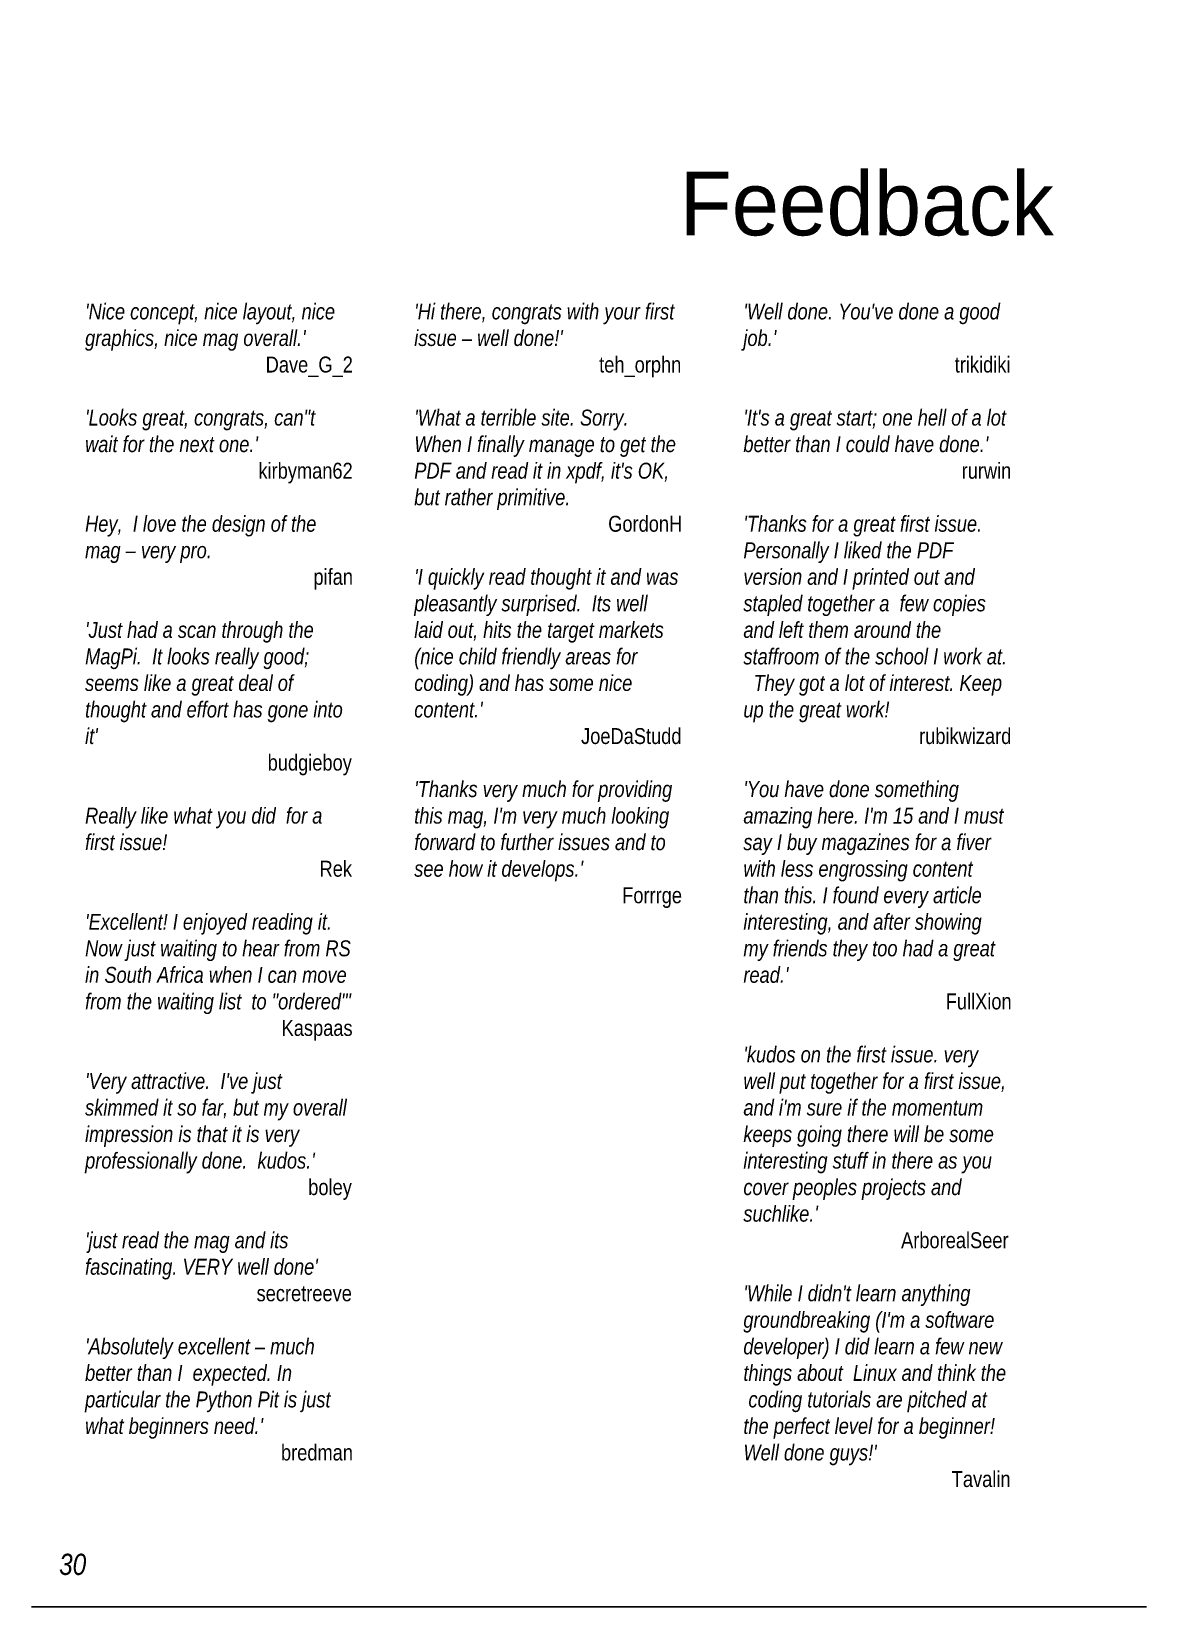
# Paper-space layout 'Page30' of a CAD drawing. Header units: millimetres. Extents: x -7 to 203, y -10 to 287.
# The model-space entities are those that its viewports show. They can reach past a viewport. Long polylines and large blocks are cut down to what shows.
import ezdxf

# ---------------------------------------------------------------- set-up
doc = ezdxf.new("R2010")
doc.units = ezdxf.units.MM
doc.layers.get('Defpoints').update_dxf_attribs({"color": 6})
doc.layers.add('Images', color=7, linetype='Continuous')
doc.layers.add('Text', color=7, linetype='Continuous')
doc.layers.get('Defpoints').off()
doc.styles.get("Standard").update_dxf_attribs({"font": 'arial.ttf'})
picture_1 = doc.add_image_def('image5.jpg', size_in_pixel=(499, 700))

msp = doc.modelspace()

# ---------------------------------------------------------------- texts
at = {"layer": 'Text', "insert": (655.89, 270.47), "char_height": 12, "attachment_point": 1}
msp.add_mtext_dynamic_manual_height_columns('{\\fVijaya|b0|i0|c0|p34;\\C40;\\c2408953;Feedback}', width=60, gutter_width=12.5, heights=[0], dxfattribs=at)
at = {"layer": 'Text', "color": 255, "attachment_point": 1}
for s, width, insert, char_height in [('{\\fArial Narrow|b0|i1|c0|p34;\\C256;\\c16777215;\'Nice concept, nice layout, nice \\Pgraphics, nice mag overall.\'\\P\\pi34.01;\\fArial Narrow|b0|i0|c0|p34;Dave_G_2\\P\\pi50;\\fArial Narrow|b0|i1|c0|p34;\\P\\pi0;\'Looks great, congrats, can"t wait for the next one.\'\\P\\pi32.647;\\fArial Narrow|b0|i0|c0|p34;kirbyman62\\P\\pi50;\\fArial Narrow|b0|i1|c0|p34;\\P\\pi0;Hey,  I love the design of the mag – very pro.\\P\\pi43.012;\\fArial Narrow|b0|i0|c0|p34;pifan\\P\\pi50;\\P\\pi0;\\fArial Narrow|b0|i1|c0|p34;\'Just had a scan through the MagPi.  It looks really good; seems like a great deal of thought and effort has gone into it\'\\P\\pi34.388;\\fArial Narrow|b0|i0|c0|p34;budgieboy\\P\\pi50;\\P\\pi0;\\fArial Narrow|b0|i1|c0|p34;Really like what you did  for a first issue!\\P\\pi44.166;\\fArial Narrow|b0|i0|c0|p34;Rek\\P\\pi50;\\P\\pi0;\\fArial Narrow|b0|i1|c0|p34;\'Excellent! I enjoyed reading it.  Now just waiting to hear from RS in South Africa when I can move from the waiting list  to "ordered"\'\\P\\pi37.012;\\fArial Narrow|b0|i0|c0|p34;Kaspaas\\fArial Narrow|b0|i1|c0|p34;\\P\\pi50;\\P\\pi0;\'Very attractive.  I\'ve just skimmed it so far, but my overall impression is that it is very professionally done.  kudos.\'\\P\\pi42.033;\\fArial Narrow|b0|i0|c0|p34;boley\\P\\pi50;\\P\\pi0;\\fArial Narrow|b0|i1|c0|p34;\'just read the mag and its fascinating. VERY well done\'\\P\\pi32.299;\\fArial Narrow|b0|i0|c0|p34;secretreeve\\P\\pi50;\\fArial Narrow|b0|i1|c0|p34;\\P\\pi0;\'Absolutely excellent – much better than I  expected. In particular the Python Pit is just what beginners need.\'\\P\\pi36.897;\\fArial Narrow|b0|i0|c0|p34;bredman}', 50, (543.89, 245.62), 3), ("{\\fArial Narrow|b0|i1|c0|p34;\\C256;\\c16777215;'Hi there, congrats with your first issue – well done!'\\P\\pi34.83;\\fArial Narrow|b0|i0|c0|p34;teh_orphn\\P\\pi50;\\P\\pi0;\\fArial Narrow|b0|i1|c0|p34;'What a terrible site. Sorry.  When I finally manage to get the PDF and read it in xpdf, it's OK, but rather primitive.\\P\\pi36.533;\\fArial Narrow|b0|i0|c0|p34;GordonH\\P\\pi50;\\P\\pi0;\\fArial Narrow|b0|i1|c0|p34;'I quickly read thought it and was pleasantly surprised.  Its well laid out, hits the target markets  (nice child friendly areas for coding) and has some nice content.'\\P\\pi31.429;\\fArial Narrow|b0|i0|c0|p34;JoeDaStudd\\P\\pi50;\\fArial Narrow|b0|i1|c0|p34;\\P\\pi0;'Thanks very much for providing this mag, I'm very much looking forward to further issues and to see how it develops.'\\P\\pi39.173;\\fArial Narrow|b0|i0|c0|p34;Forrrge}", 50, (605.89, 245.62), 3), ("{\\fArial Narrow|b0|i1|c0|p34;\\C256;\\c16777215;'Well done. You've done a good job.'\\P\\pi39.805;\\fArial Narrow|b0|i0|c0|p34;trikidiki\\P\\pi50;\\P\\pi0;\\fArial Narrow|b0|i1|c0|p34;'It's a great start; one hell of a lot better than I could have done.'\\P\\pi41.111;\\fArial Narrow|b0|i0|c0|p34;rurwin\\P\\pi0;\\fArial Narrow|b0|i1|c0|p34;\\P'Thanks for a great first issue. Personally I liked the PDF version and I printed out and  stapled together a  few copies and left them around the staffroom of the school I work at.   They got a lot of interest. Keep  up the great work!\\P\\pi33.097;\\fArial Narrow|b0|i0|c0|p34;rubikwizard\\P\\pi50;\\fArial Narrow|b0|i1|c0|p34;\\P\\pi0;'You have done something amazing here. I'm 15 and I must say I buy magazines for a fiver  with less engrossing content than this. I found every article interesting, and after showing my friends they too had a great  read.'\\P\\pi38.115;\\fArial Narrow|b0|i0|c0|p34;FullXion\\P\\pi50;\\fArial Narrow|b0|i1|c0|p34;\\P\\pi0;'kudos on the first issue. very well put together for a first issue, and i'm sure if the momentum keeps going there will be some interesting stuff in there as you cover peoples projects and  suchlike.'\\P\\pi29.706;\\fArial Narrow|b0|i0|c0|p34;ArborealSeer\\P\\pi50;\\fArial Narrow|b0|i1|c0|p34;\\P\\pi0;'While I didn't learn anything groundbreaking (I'm a software developer) I did learn a few new things about  Linux and think the  coding tutorials are pitched at the perfect level for a beginner!  Well done guys!'\\P\\pi39.248;\\fArial Narrow|b0|i0|c0|p34;Tavalin}", 50, (667.89, 245.62), 3), ('\\pi5.1105;{\\fArial Narrow|b0|i1|c0|p34;\\C43;30}', 10, (533.89, 10), 4)]:
    msp.add_mtext_dynamic_manual_height_columns(s, width=width, gutter_width=12.5, heights=[0], dxfattribs=dict(at, insert=insert, char_height=char_height))

# ---------------------------------------------------------------- pictures from other files: only their frames are drawn
at = {"layer": 'Images'}
image = msp.add_image(picture_1, insert=(532.17, 0), size_in_units=(211.72, 297), dxfattribs=at)
image.dxf.flags = 7

psp = doc.layouts.new('Page30')

# ---------------------------------------------------------------- viewports
at = {"layer": 'Defpoints'}
psp.add_viewport(center=(97.86, 138.22), size=(210.01, 297.009), view_center_point=(638.81, 148.38), view_height=297.009, dxfattribs=at)

doc.saveas('drawing.dxf')
